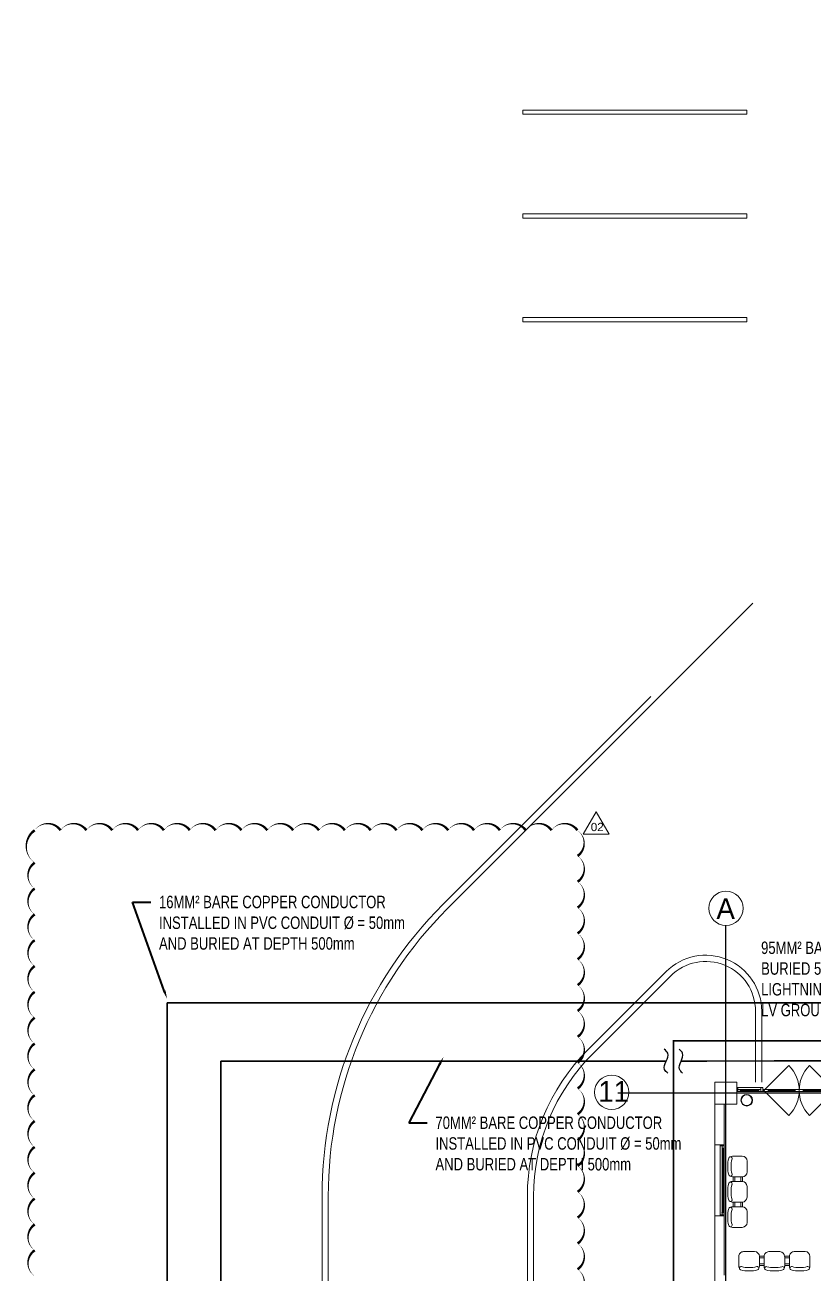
# Model space of a CAD drawing. Header units: metres. Extents: x -18745 to 220762, y -1579758 to -1356048.
# Drawn here: x 69321 to 88317, y -1445173 to -1415083 of the extents above; entities that cross this region are included whole.
import ezdxf
from ezdxf import colors
from ezdxf.entities.mleader import LeaderData, LeaderLine
from ezdxf.math import Vec2, Vec3

# ---------------------------------------------------------------- set-up
doc = ezdxf.new("R2010")
doc.units = ezdxf.units.M
doc.linetypes.add('DASHDOTX2', pattern=[50.8, 25.4, -12.7, 0, -12.7])
doc.linetypes.add('DASHED2', pattern=[0.375, 0.25, -0.125])
doc.layers.get('0').update_dxf_attribs({"lineweight": 0})
for name, color, linetype in [('0E-PW-GRD', 6, 'Continuous'), ('A-100 - Copy$0$axes', 8, 'Continuous'), ('PD-VENT', 70, 'Continuous')]:
    doc.layers.add(name, color=color, linetype=linetype)
for name, color, linetype, lineweight in [('A-100 - Copy$0$Aluminum', 8, 'Continuous', 0), ('A-100 - Copy$0$AxisBalloons_2', 8, 'Continuous', 0), ('A-100 - Copy$0$Medical Equipment and Furniture', 8, 'Continuous', 0), ('A-100 - Copy$0$Medical Equipment and Furniture1', 8, 'Continuous', 5), ('A-100 - Copy$0$Proj', 8, 'Continuous', 0), ('A-100 - Copy$0$Structure', 8, 'Continuous', 9), ('A-100 - Copy$0$TEXT', 8, 'Continuous', 0), ('A-100 - Copy$0$Walls', 8, 'Continuous', 0), ('E-GRND', 94, 'DASHED2', 40), ('Tiles', 252, 'Continuous', 5)]:
    doc.layers.add(name, color=color, linetype=linetype, lineweight=lineweight)
doc.layers.add('REV 01', color=7, linetype='Continuous', lineweight=0, true_color=0xe41b4d)
doc.styles.add('A-100 - Copy$0$Standard', font='GOTHIC.TTF')
doc.styles.add('Arial', font='arial.ttf', dxfattribs={"height": 245.883234})
doc.styles.add('ROMANS', font='romans.shx', dxfattribs={"width": 0.85})

# ---------------------------------------------------------------- blocks, each defined once
blk = doc.blocks.new('A$C22ed9212')
at = {"layer": 'Tiles', "elevation": 0}
for points in [[(-438849, -439331), (-438849, -439431), (-444249, -439431), (-444249, -439331)], [(-438849, -441831), (-438849, -441931), (-444249, -441931), (-444249, -441831)], [(-438849, -444331), (-438849, -444431), (-444249, -444431), (-444249, -444331)]]:
    blk.add_lwpolyline(points, close=True, dxfattribs=at)
for points in [[(-448941, -465516, -0.198912), (-446071, -458586), (-438704, -451219)], [(-449091, -465516, -0.198912), (-446177, -458480), (-441166, -453469)], [(-438491, -462766), (-438491, -461054, 0.668179), (-440796, -460100), (-442677, -461981, 0.198912), (-444141, -465516), (-444141, -495781, 0.414214), (-440491, -499431), (-439994, -499431), (-439994, -493931), (-416831, -493931)], [(-438641, -462766), (-438641, -461054, 0.668179), (-440690, -460206), (-442571, -462087, 0.198912), (-443991, -465516), (-443991, -495781, 0.414214), (-440491, -499281), (-440144, -499281), (-440144, -493781), (-416831, -493781)], [(-452591, -499431, 0.414214), (-448941, -495781), (-448941, -465516)], [(-452591, -499281, 0.414214), (-449091, -495781), (-449091, -465516)]]:
    blk.add_lwpolyline(points, format="xyb", dxfattribs=at)
blk = doc.blocks.new('_Origin')
at = {"color": 0, "linetype": 'ByBlock', "lineweight": -2}
blk.add_line((0, 0), (-1, 0), dxfattribs=at)
blk.add_circle((0, 0), 0.5, dxfattribs=at)
blk = doc.blocks.new('A-100 - Copy$0$WM00001-P')
for radius in [0.14, 0.13]:
    blk.add_circle((0, 0), radius)
blk = doc.blocks.new('A-100 - Copy$0$3seater')
at = {"layer": 'A-100 - Copy$0$Medical Equipment and Furniture1', "ltscale": 20}
for p, q in [((-958973, -382950, 0), (-958973, -383188, 0)), ((-958476, -382950, 0), (-958476, -383188, 0)), ((-958476, -382950, 0), (-958476, -383166, 0)), ((-958476, -382971, 0), (-958364, -382971, 0)), ((-958476, -383008, 0), (-958364, -383008, 0)), ((-958364, -382948, 0), (-958364, -383187, 0)), ((-957867, -382948, 0), (-957867, -383165, 0)), ((-957867, -382948, 0), (-957867, -383187, 0)), ((-957754, -382971, 0), (-957867, -382971, 0)), ((-957754, -383008, 0), (-957867, -383008, 0)), ((-957754, -382950, 0), (-957754, -383188, 0)), ((-957754, -382950, 0), (-957754, -383166, 0)), ((-957257, -382950, 0), (-957257, -383188, 0)), ((-958856, -383305, 0), (-958593, -383305, 0)), ((-958476, -383157, 0), (-958364, -383157, 0)), ((-958476, -383192, 0), (-958364, -383192, 0)), ((-958246, -383304, 0), (-957984, -383304, 0)), ((-957754, -383157, 0), (-957867, -383157, 0)), ((-957754, -383192, 0), (-957867, -383192, 0)), ((-957374, -383305, 0), (-957637, -383305, 0))]:
    blk.add_line(p, q, dxfattribs=at)
for centre, radius, start, end in [((-958856, -382955, 0), 117, 151.0301, 180), ((-958919, -382903, 0), 40.5, 105.639, 285.639), ((-958744, -383526, 0), 687, 88.3753, 105.639), ((-958744, -383526, 0), 606, 88.1581, 105.639), ((-958705, -383526, 0), 687, 74.361, 91.6247), ((-958705, -383526, 0), 606, 74.361, 91.8419), ((-958531, -382903, 0), 40.5, 254.361, 74.361), ((-958593, -382955, 0), 117, 0, 28.9699), ((-958246, -382954, 0), 117, 151.0301, 180), ((-958309, -382902, 0), 40.5, 105.639, 285.639), ((-958135, -383525, 0), 687, 88.3753, 105.639), ((-958135, -383525, 0), 606, 88.1581, 105.639), ((-958096, -383525, 0), 687, 74.361, 91.6247), ((-958096, -383525, 0), 606, 74.361, 91.8419), ((-957921, -382902, 0), 40.5, 254.361, 74.361), ((-957984, -382954, 0), 117, 0, 28.9699), ((-957637, -382955, 0), 117, 151.0301, 180), ((-957700, -382903, 0), 40.5, 105.639, 285.639), ((-957525, -383526, 0), 687, 88.3753, 105.639), ((-957525, -383526, 0), 606, 88.1581, 105.639), ((-957486, -383526, 0), 687, 74.361, 91.6247), ((-957486, -383526, 0), 606, 74.361, 91.8419), ((-957312, -382903, 0), 40.5, 254.361, 74.361), ((-957374, -382955, 0), 117, 0, 28.9699), ((-958856, -383188, 0), 117, 180, 270), ((-958593, -383188, 0), 117, 270, 0), ((-958246, -383187, 0), 117, 180, 270), ((-957984, -383187, 0), 117, 270, 0), ((-957637, -383188, 0), 117, 180, 270), ((-957374, -383188, 0), 117, 270, 0)]:
    blk.add_arc(centre, radius, start, end, dxfattribs=at)
blk = doc.blocks.new('A-100 - Copy$0$GD1')
at = {"layer": 'A-100 - Copy$0$Aluminum', "ltscale": 300}
for p, q in [((1293889, -1112389, 2), (1294490, -1111788, 2)), ((1295589, -1112389, 2), (1294987, -1111788, 2)), ((1293889, -1112389, 2), (1294490, -1112990, 2)), ((1295589, -1112389, 2), (1294987, -1112990, 2))]:
    blk.add_line(p, q, dxfattribs=at)
at = {"layer": 'A-100 - Copy$0$Aluminum'}
for p, q in [((1293864, -1112314, 2), (1293239, -1112314, 2)), ((1293239, -1112414, 2), (1296239, -1112414, 2)), ((1293264, -1112314, 2), (1293264, -1112414, 2)), ((1293814, -1112364, 2), (1293264, -1112364, 2)), ((1293314, -1112364, 2), (1293314, -1112414, 2)), ((1293764, -1112389, 2), (1293314, -1112389, 2)), ((1293764, -1112364, 2), (1293764, -1112414, 2)), ((1293814, -1112314, 2), (1293814, -1112414, 2)), ((1293864, -1112314, 2), (1293864, -1112414, 2)), ((1295614, -1112364, 2), (1293864, -1112364, 2)), ((1293889, -1112364, 2), (1293889, -1112414, 2)), ((1293989, -1112364, 2), (1293989, -1112414, 2)), ((1294639, -1112389, 2), (1293989, -1112389, 2)), ((1294639, -1112364, 2), (1294639, -1112414, 2)), ((1294739, -1112364, 2), (1294739, -1112414, 2)), ((1294839, -1112364, 2), (1294839, -1112414, 2)), ((1294839, -1112389, 2), (1295489, -1112389, 2)), ((1295489, -1112364, 2), (1295489, -1112414, 2)), ((1295589, -1112364, 2), (1295589, -1112414, 2)), ((1296239, -1112314, 2), (1295614, -1112314, 2)), ((1295614, -1112314, 2), (1295614, -1112414, 2)), ((1295664, -1112314, 2), (1295664, -1112414, 2)), ((1295664, -1112364, 2), (1296214, -1112364, 2)), ((1295714, -1112364, 2), (1295714, -1112414, 2)), ((1295714, -1112389, 2), (1296164, -1112389, 2)), ((1296164, -1112364, 2), (1296164, -1112414, 2)), ((1296214, -1112314, 2), (1296214, -1112414, 2))]:
    blk.add_line(p, q, dxfattribs=at)
at = {"layer": 'A-100 - Copy$0$Aluminum', "ltscale": 300}
for centre, start, end in [((1293889, -1112389, 2), 315, 45), ((1295589, -1112389, 2), 135, 225)]:
    blk.add_arc(centre, 850, start, end, dxfattribs=at)
blk = doc.blocks.new('A-100 - Copy')
at = {"layer": 'A-100 - Copy$0$Aluminum'}
for p, q in [((86482.6, -1440697.7, 2.4), (86482.6, -1440797.7, 2.4)), ((89182.6, -1440797.7, 2.4), (86782.6, -1440797.7, 2.4)), ((86077.6, -1442108.8, 2.4), (86177.6, -1442108.8, 2.4)), ((86127.6, -1442108.8, 2.4), (86127.6, -1443768.8, 2.4)), ((86127.6, -1442158.8, 2.4), (86177.6, -1442158.8, 2.4)), ((86152.6, -1442158.8, 2.4), (86152.6, -1443718.8, 2.4)), ((86177.6, -1442083.8, 2.4), (86177.6, -1443793.8, 2.4)), ((86112.6, -1443718.8, 2.4), (86162.6, -1443718.8, 2.4)), ((86077.6, -1443768.8, 2.4), (86177.6, -1443768.8, 2.4))]:
    blk.add_line(p, q, dxfattribs=at)
at = {"layer": 'A-100 - Copy$0$axes'}
for p, q in [((86217.6, -1477297.4, 2.4), (86217.6, -1436792.7, 2.4)), ((178675.3, -1440837.7, 2.4), (83612.8, -1440837.7, 2.4))]:
    blk.add_line(p, q, dxfattribs=at)
at = {"layer": 'A-100 - Copy$0$AxisBalloons_2'}
for centre in [(86217.6, -1436378.8, 2.4), (83464.5, -1440815.6, 2.4)]:
    blk.add_circle(centre, 413.9, dxfattribs=at)
at = {"layer": 'A-100 - Copy$0$Proj'}
for p, q in [((85952.6, -1442083.8, 2.4), (85952.6, -1443793.8, 2.4)), ((86077.6, -1442083.8, 2.4), (86077.6, -1443793.8, 2.4))]:
    blk.add_line(p, q, dxfattribs=at)
at = {"layer": 'A-100 - Copy$0$Structure', "elevation": 2.4}
blk.add_lwpolyline([(85952.6, -1441102.7), (86482.6, -1441102.7), (86482.6, -1440572.7), (85952.6, -1440572.7)], close=True, dxfattribs=at)
at = {"layer": 'A-100 - Copy$0$Walls'}
for p, q in [((85952.6, -1441102.7, 2.4), (85952.6, -1442083.8, 2.4)), ((86177.6, -1441102.7, 2.4), (86177.6, -1442083.8, 2.4)), ((86177.6, -1442083.8, 2.4), (85952.6, -1442083.8, 2.4)), ((86177.6, -1443793.8, 2.4), (85952.6, -1443793.8, 2.4)), ((85952.6, -1445788.1, 2.4), (85952.6, -1443793.8, 2.4)), ((85952.6, -1445576.7, 2.4), (85952.6, -1443793.8, 2.4)), ((86177.6, -1445222.7, 2.4), (86177.6, -1443793.8, 2.4))]:
    blk.add_line(p, q, dxfattribs=at)
at = {"layer": 'A-100 - Copy$0$Medical Equipment and Furniture'}
blk.add_blockref('A-100 - Copy$0$GD1', (-1206755.9, -328383.5), dxfattribs=at)
at = {"layer": 'A-100 - Copy$0$Medical Equipment and Furniture', "xscale": 999.9999999999998, "yscale": 999.9999999999998, "zscale": 999.9999999999998, "rotation": 101.9999999999856}
blk.add_blockref('A-100 - Copy$0$WM00001-P', (86717.9, -1441006.7, 0), dxfattribs=at)
at = {"layer": 'A-100 - Copy$0$Medical Equipment and Furniture', "xscale": -1.000000000000003, "rotation": 90}
blk.add_blockref('A-100 - Copy$0$3seater', (-296577.6, -2401328.9, 2.4), dxfattribs=at)
at = {"layer": 'A-100 - Copy$0$Medical Equipment and Furniture', "rotation": 180}
blk.add_blockref('A-100 - Copy$0$3seater', (-870729.9, -1827960.9, 2.4), dxfattribs=at)
at = {"layer": 'A-100 - Copy$0$TEXT', "char_height": 500, "attachment_point": 1, "style": 'A-100 - Copy$0$Standard'}
for s, width, insert in [('A', 500, (85988.4, -1436139, 2.4)), ('11', 1.122, (83139.8, -1440544, 2.4))]:
    blk.add_mtext_dynamic_manual_height_columns(s, width=width, gutter_width=1, heights=[0], dxfattribs=dict(at, insert=insert))

msp = doc.modelspace()

# ---------------------------------------------------------------- linework, layer by layer
at = {"layer": '0E-PW-GRD', "linetype": 'DASHDOTX2', "ltscale": 10, "const_width": 40, "elevation": 0}
msp.add_lwpolyline([(174978.3, -1477822.7), (158048.3, -1477822.7), (158048.3, -1476532.7), (150498.3, -1476532.7), (150498.3, -1472187.7, 0.4142136), (150493.3, -1472182.7), (113650.3, -1472182.7, 0.4142136), (113645.3, -1472187.7), (113645.3, -1476532.7), (107725.3, -1476532.7), (107725.3, -1470902.7), (92150.3, -1470902.7), (92150.3, -1456502.7), (84952.6, -1456502.7), (84952.6, -1439572.7), (99350.3, -1439572.7), (99350.3, -1427702.7), (98070.3, -1427702.7), (98070.3, -1394542.7)], format="xyb", dxfattribs=at)
at = {"layer": '0E-PW-GRD', "linetype": 'DASHDOTX2', "ltscale": 10, "const_width": 40, "elevation": 2.4}
for points in [[(72745.6, -1446548.6), (72745.6, -1438657.7)], [(74041.7, -1440062.7), (74041.7, -1446548.6)]]:
    msp.add_lwpolyline(points, dxfattribs=at)
at = {"layer": 'REV 01', "elevation": -2.4}
msp.add_lwpolyline([(69555.3, -1445247.4, 0, 62.3, -0.5205671), (69555.3, -1444624.4, 0, 62.3, -0.5205671), (69555.3, -1444001.5, 0, 62.3, -0.5205671), (69555.3, -1443378.6, 0, 62.3, -0.5205671), (69555.3, -1442755.7, 0, 62.3, -0.5205671), (69555.3, -1442132.7, 0, 62.3, -0.5205671), (69555.3, -1441509.8, 0, 62.3, -0.5205671), (69555.3, -1440886.9, 0, 62.3, -0.5205671), (69555.3, -1440264, 0, 62.3, -0.5205671), (69555.3, -1439641, 0, 62.3, -0.5205671), (69555.3, -1439018.1, 0, 62.3, -0.5205671), (69555.3, -1438395.2, 0, 62.3, -0.5205671), (69555.3, -1437772.3, 0, 62.3, -0.5205671), (69555.3, -1437149.3, 0, 62.3, -0.5205671), (69555.3, -1436526.4, 0, 62.3, -0.5205671), (69555.3, -1435903.5, 0, 62.3, -0.5205671), (69555.3, -1435280.6, 0, 62.3, -0.5205671), (69555.3, -1434499, 0, 62.3, -0.5205671), (70178.2, -1434499, 0, 62.3, -0.5205671), (70801.2, -1434499, 0, 62.3, -0.5205671), (71424.1, -1434499, 0, 62.3, -0.5205671), (72047, -1434499, 0, 62.3, -0.5205671), (72669.9, -1434499, 0, 62.3, -0.5205671), (73292.9, -1434499, 0, 62.3, -0.5205671), (73915.8, -1434499, 0, 62.3, -0.5205671), (74538.7, -1434499, 0, 62.3, -0.5205671), (75161.6, -1434499, 0, 62.3, -0.5205671), (75784.6, -1434499, 0, 62.3, -0.5205671), (76407.5, -1434499, 0, 62.3, -0.5205671), (77030.4, -1434499, 0, 62.3, -0.5205671), (77653.3, -1434499, 0, 62.3, -0.5205671), (78276.3, -1434499, 0, 62.3, -0.5205671), (78899.2, -1434499, 0, 62.3, -0.5205671), (79522.1, -1434499, 0, 62.3, -0.5205671), (80145, -1434499, 0, 62.3, -0.5205671), (80767.9, -1434499, 0, 62.3, -0.5205671), (81390.9, -1434499, 0, 62.3, -0.5205671), (82013.8, -1434499, 0, 62.3, -0.5205671), (82636.7, -1434499, 0, 62.3, -0.5205671), (82642, -1435116.6, 0, 62.3, -0.5205671), (82642, -1435739.5, 0, 62.3, -0.5205671), (82642, -1436362.4, 0, 62.3, -0.5205671), (82642, -1436985.3, 0, 62.3, -0.5205671), (82642, -1437608.3, 0, 62.3, -0.5205671), (82642, -1438231.2, 0, 62.3, -0.5205671), (82642, -1438854.1, 0, 62.3, -0.5205671), (82642, -1439477, 0, 62.3, -0.5205671), (82642, -1440100, 0, 62.3, -0.5205671), (82642, -1440722.9, 0, 62.3, -0.5205671), (82642, -1441345.8, 0, 62.3, -0.5205671), (82642, -1441968.7, 0, 62.3, -0.5205671), (82642, -1442591.7, 0, 62.3, -0.5205671), (82642, -1443214.6, 0, 62.3, -0.5205671), (82642, -1443837.5, 0, 62.3, -0.5205671), (82642, -1444460.4, 0, 62.3, -0.5205671), (82642, -1445083.4, 0, 62.3, -0.5205671), (82642, -1445706.3, 0, 62.3, -0.5205671)], format="xyseb", dxfattribs=at)

# ---------------------------------------------------------------- block references
at = {"layer": 'PD-VENT'}
msp.add_blockref('A$C22ed9212', (525571.7, -977806.6, 2.4), dxfattribs=at)

# ---------------------------------------------------------------- leaders
at = {"layer": 'E-GRND', "linetype": 'ByBlock', "ltscale": 400}
ml = msp.add_multileader_mtext('Standard', dxfattribs=at)
ml.set_content('{\\fArial|b0|i0|c0|p34;\\W0.75;\\C256;16MM² BARE COPPER CONDUCTOR INSTALLED IN PVC CONDUIT %%C = 50mm AND BURIED AT DEPTH 500mm}', color=140, style='ROMANS')
ml.set_leader_properties(color=181, lineweight=-1)
ml.build(insert=Vec2(0, 0))
ml.multileader.update_dxf_attribs({"dogleg_length": 319.7, "arrow_head_size": 200})
ctx = ml.context
ctx.base_point, ctx.char_height, ctx.arrow_head_size, ctx.landing_gap_size, ctx.plane_origin, ctx.plane_x_axis, ctx.plane_y_axis = Vec3(72351.6, -1436229.8, 2.4), 300, 200, 200, Vec3(73439.8, -1432159.4, 2.4), Vec3(1, 0.0000626), Vec3(-0.0000626, 1)
notes = []
notes.append((ctx, [(1, (1, 1, 0), (71909.6, -1436229.8, 2.4), (1, 0.0000626), 442, [(0, [(72745.6, -1438557.7, 2.4)], 0, [])])]))
ctx.mtext.insert, ctx.mtext.text_direction, ctx.mtext.rotation, ctx.mtext.width, ctx.mtext.defined_height, ctx.mtext.flow_direction = Vec3(72551.6, -1436077.2, 2.4), Vec3(1, 0.0000626), 0.0000626, 6521.108, 1068.8, 5
ml = msp.add_multileader_mtext('Standard', dxfattribs=at)
ml.set_content('{\\fArial|b0|i0|c0|p34;\\W0.75;\\C256;95MM² BARE COPPER CONDUCTOR BURIED 500MM UNDER GROUND, LIGHTNING LOOP TO BE USED FOR LV GROUNDING (TYPICAL)}', color=140, style='ROMANS')
ml.set_leader_properties(color=181, lineweight=-1)
ml.set_arrow_properties(name='ORIGIN')
ml.build(insert=Vec2(0, 0))
ml.multileader.update_dxf_attribs({"dogleg_length": 319.7, "arrow_head_size": 200})
ctx = ml.context
ctx.base_point, ctx.char_height, ctx.arrow_head_size, ctx.landing_gap_size, ctx.plane_origin, ctx.plane_x_axis, ctx.plane_y_axis = Vec3(86865.3, -1437375.3, 2.4), 300, 200, 200, Vec3(84347.8, -1437187, 2.4), Vec3(1, 0.0000626), Vec3(-0.0000626, 1)
notes.append((ctx, [(0, (1, 1, 0), (93156.5, -1437374.9, 2.4), (-1, -0.0000626), 442, [(0, [(93902.8, -1439572.7, 2.4)], 0, [])])]))
ctx.mtext.insert, ctx.mtext.text_direction, ctx.mtext.rotation, ctx.mtext.width, ctx.mtext.defined_height, ctx.mtext.flow_direction = Vec3(87065.3, -1437181.2, 2.4), Vec3(1, 0.0000626), 0.0000626, 5749.077, 1062.8, 5
for ctx, leaders in notes:
    for number, flags, end, landing, length, lines in leaders:
        leader = LeaderData()
        leader.index, (leader.has_last_leader_line, leader.has_dogleg_vector, leader.attachment_direction) = number, flags
        leader.last_leader_point, leader.dogleg_vector, leader.dogleg_length = Vec3(end), Vec3(landing), length
        for number, points, colour, breaks in lines:
            line = LeaderLine()
            line.index, line.vertices, line.color, line.breaks = number, Vec3.list(points), colors.encode_raw_color(colour), breaks
            leader.lines.append(line)
        ctx.leaders.append(leader)

# ---------------------------------------------------------------- next in the draw order: block references
msp.add_blockref('A-100 - Copy', (0, 0))

# ---------------------------------------------------------------- next in the draw order: linework, layer by layer
at = {"layer": '0E-PW-GRD', "linetype": 'DASHDOTX2', "ltscale": 10, "const_width": 40, "elevation": 2.4}
msp.add_lwpolyline([(99210.7, -1438656), (72745.6, -1438657.7)], dxfattribs=at)
at = {"layer": '0E-PW-GRD', "linetype": 'DASHDOTX2', "ltscale": 10, "elevation": 2.4}
for points in [[(84777.8, -1440064.9, 40, 40, 0), (74041.7, -1440062.7, 0, 0, 0)], [(105660.3, -1440062.7, 40, 40, 0), (95799.6, -1440059.9, 40, 40, 0), (85136.7, -1440061.1, 40, 40, 0)]]:
    msp.add_lwpolyline(points, format="xyseb", dxfattribs=at)
at = {"layer": '0E-PW-GRD', "ltscale": 0.01}
for points in [[(84813.8, -1440354.1, 4.7), (84739.4, -1440262.8, 4.7), (84813.8, -1439873.7, 4.7), (84732.6, -1439779, 4.7)], [(85172.6, -1440353, 4.7), (85098.2, -1440261.7, 4.7), (85172.6, -1439872.7, 4.7), (85091.5, -1439778, 4.7)]]:
    msp.add_spline(points, degree=3, dxfattribs=at)
at = {"layer": 'REV 01'}
msp.add_lwpolyline([(83091.8, -1434052), (82780, -1434592), (83403.6, -1434592)], close=True, dxfattribs=at)

# ---------------------------------------------------------------- next in the draw order: texts
at = {"layer": 'REV 01', "insert": (82959.8, -1434319.5), "char_height": 200, "attachment_point": 1, "style": 'Arial'}
msp.add_mtext_dynamic_manual_height_columns('02', width=336.004, gutter_width=1229.4, heights=[0], dxfattribs=at)

# ---------------------------------------------------------------- next in the draw order: leaders
at = {"layer": 'E-GRND', "linetype": 'ByBlock', "ltscale": 400}
ml = msp.add_multileader_mtext('Standard', dxfattribs=at)
ml.set_content('{\\fArial|b0|i0|c0|p34;\\W0.75;\\C256;70MM² BARE COPPER CONDUCTOR INSTALLED IN PVC CONDUIT %%C = 50mm AND BURIED AT DEPTH 500mm}', color=140, style='ROMANS')
ml.set_leader_properties(color=181, lineweight=-1)
ml.build(insert=Vec2(0, 0))
ml.multileader.update_dxf_attribs({"dogleg_length": 319.7, "arrow_head_size": 200})
ctx = ml.context
ctx.base_point, ctx.char_height, ctx.arrow_head_size, ctx.landing_gap_size, ctx.plane_origin, ctx.plane_x_axis, ctx.plane_y_axis = Vec3(79015.8, -1441551.7, 2.4), 300, 200, 200, Vec3(80104, -1433565.6, 2.4), Vec3(1, 0.0000626), Vec3(-0.0000626, 1)
notes = []
notes.append((ctx, [(1, (1, 1, 0), (78573.8, -1441551.7, 2.4), (1, 0.0000626), 442, [(0, [(79409.7, -1439963.8, 2.4)], 0, [])])]))
ctx.mtext.insert, ctx.mtext.text_direction, ctx.mtext.rotation, ctx.mtext.width, ctx.mtext.defined_height, ctx.mtext.flow_direction = Vec3(79215.8, -1441399.1, 2.4), Vec3(1, 0.0000626), 0.0000626, 6521.108, 1068.8, 5
for ctx, leaders in notes:
    for number, flags, end, landing, length, lines in leaders:
        leader = LeaderData()
        leader.index, (leader.has_last_leader_line, leader.has_dogleg_vector, leader.attachment_direction) = number, flags
        leader.last_leader_point, leader.dogleg_vector, leader.dogleg_length = Vec3(end), Vec3(landing), length
        for number, points, colour, breaks in lines:
            line = LeaderLine()
            line.index, line.vertices, line.color, line.breaks = number, Vec3.list(points), colors.encode_raw_color(colour), breaks
            leader.lines.append(line)
        ctx.leaders.append(leader)

doc.saveas('drawing.dxf')
